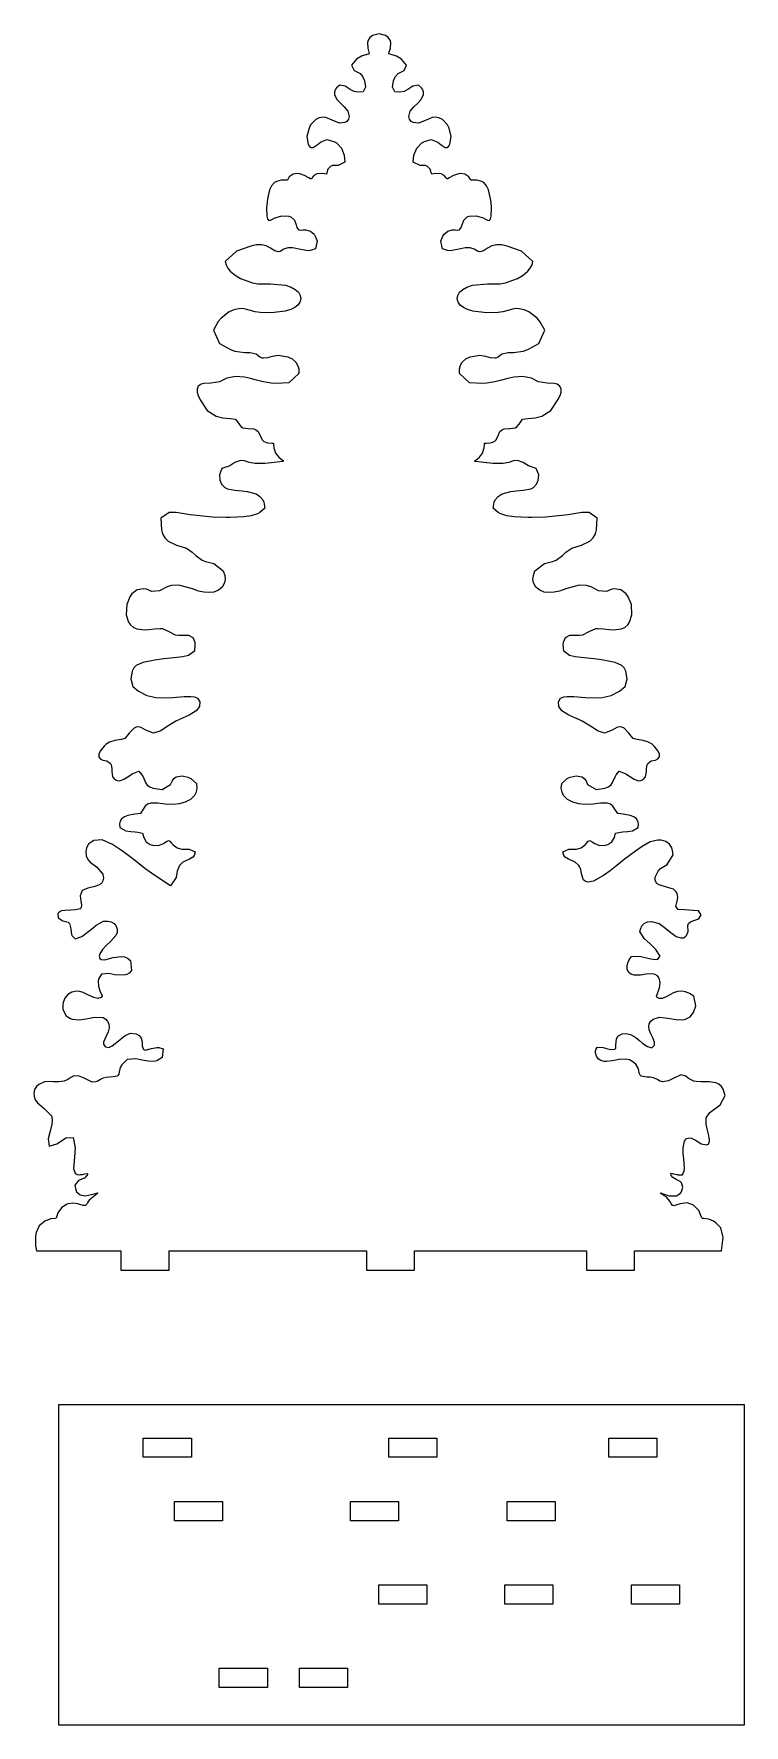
# Model space of a CAD drawing. Extents: x -94 to 209, y -185 to 79.
# Drawn here: x -93.8 to 17.1, y -185.2 to 78.6 of the extents above; entities that cross this region are included whole.
import ezdxf

# ---------------------------------------------------------------- set-up
doc = ezdxf.new("R2010")
doc.units = 0

msp = doc.modelspace()

# ---------------------------------------------------------------- linework, layer by layer
at = {"layer": 'layer 1', "color": 250}
for points in [[(-93.32102, -111.233299), (-80.164336, -111.233299), (-80.164336, -114.233273), (-80.164336, -114.233273), (-72.664345, -114.233273), (-72.664345, -111.233299), (-41.839483, -111.233299), (-41.839483, -111.233299), (-41.839483, -114.233273), (-34.339492, -114.233273), (-34.339492, -111.233299), (-34.339492, -111.233299), (-7.523025, -111.233299), (-7.523025, -114.233273), (-0.023036, -114.233273), (-0.023036, -114.233273), (-0.023036, -111.233299), (13.569947, -111.233193), (13.825548, -109.143199), (13.437447, -107.610787), (12.681661, -106.850359), (12.289249, -106.581401), (11.5661, -106.301356), (10.79675, -106.192702), (10.558652, -106.186087), (10.469151, -106.100865), (10.439452, -105.972066), (9.987451, -104.952575), (9.193652, -104.084981), (8.173454, -103.717581), (7.097155, -103.912076), (6.425757, -104.126282), (6.087257, -104.224284), (5.937056, -104.169674), (5.909957, -104.155651), (5.670557, -103.832542), (5.476758, -103.473159), (5.008259, -102.916847), (4.06366, -102.285446), (4.026859, -102.26084), (4.066758, -102.181729), (4.066758, -102.181729), (4.108459, -102.196811), (4.14376, -102.209511), (5.369758, -102.620196), (6.499956, -102.658005), (7.102618, -102.271208), (7.307255, -102.009803), (7.495068, -101.304931), (7.296857, -100.611905), (7.088419, -100.411107), (6.455258, -100.11732), (5.930457, -99.767515), (5.692658, -99.48211), (5.634558, -99.1871), (5.654852, -99.16752), (5.750451, -99.122806), (6.033653, -99.195619), (6.603951, -99.327117), (6.73615, -99.346167), (7.45445, -99.393951), (7.71555, -98.758826), (7.769949, -98.404569), (7.735649, -97.556448), (7.65725, -96.880068), (7.56535, -96.078461), (7.53855, -95.135752), (7.7845, -94.124013), (8.099193, -93.727319), (8.579147, -93.580268), (8.839823, -93.631472), (9.467548, -93.943858), (9.991346, -94.285567), (10.397346, -94.515754), (11.18122, -94.709565), (11.50907, -94.577894), (11.679645, -94.189973), (11.682045, -93.874435), (11.539244, -93.033058), (11.332446, -92.20957), (11.164547, -91.457254), (11.177144, -90.464016), (11.742645, -89.64957), (13.313442, -88.459159), (14.125543, -87.017578), (13.819279, -85.998976), (13.560941, -85.60317), (13.150308, -85.252224), (12.662669, -85.024841), (11.595645, -84.846463), (11.139046, -84.842759), (10.380645, -84.868159), (9.566622, -84.840675), (9.230948, -84.773068), (8.403149, -84.327748), (7.963651, -83.994453), (7.214151, -83.77305), (6.130352, -84.321054), (5.267891, -84.69994), (4.364555, -84.86755), (4.197455, -84.838049), (3.926154, -84.739254), (3.580156, -84.521449), (2.935155, -84.237049), (2.437456, -84.15696), (1.868357, -84.122961), (1.001358, -83.974159), (0.840457, -83.83475), (0.708758, -83.494153), (0.642157, -83.093362), (0.50726, -82.649948), (0.181354, -82.126413), (-0.274115, -81.724949), (-0.822321, -81.457564), (-1.42644, -81.336267), (-2.445238, -81.390162), (-3.502736, -81.573968), (-4.394535, -81.682758), (-4.768835, -81.672446), (-5.270956, -81.53757), (-5.686659, -81.259233), (-5.982399, -80.859056), (-6.124632, -80.358659), (-6.10432, -80.019738), (-6.004441, -79.730914), (-5.778534, -79.48236), (-4.933434, -79.535171), (-4.385734, -79.669156), (-3.742223, -79.810598), (-3.118736, -79.780651), (-3.078938, -79.753267), (-2.947636, -79.621954), (-2.923241, -79.259158), (-2.904747, -78.577275), (-2.857148, -78.220061), (-2.629848, -77.723465), (-1.975748, -77.38427), (-1.321562, -77.311933), (-0.68035, -77.468354), (0.159047, -77.961563), (0.780148, -78.464165), (1.291248, -78.886651), (1.978847, -79.349751), (2.666045, -79.567053), (3.094945, -79.146975), (3.092828, -78.666651), (2.852842, -78.010382), (2.527131, -77.378264), (2.250931, -76.75787), (2.202231, -76.229259), (2.28363, -75.836856), (2.526011, -75.386972), (2.89308, -75.06986), (3.849628, -74.798659), (5.189527, -74.931056), (6.470625, -75.14857), (7.505198, -75.174744), (7.927622, -75.103564), (8.66766, -74.71087), (9.186223, -74.049968), (9.529223, -72.999865), (9.222322, -71.526482), (8.541366, -71.073612), (7.936948, -70.829226), (7.339023, -70.710375), (6.687828, -70.783963), (6.075126, -71.01327), (4.900626, -71.614058), (4.304129, -71.84668), (3.837529, -71.876684), (3.481728, -71.74037), (3.444028, -71.688168), (3.416866, -71.509373), (3.586128, -70.924079), (3.85623, -70.209282), (3.960453, -69.457135), (3.944227, -69.123274), (3.815839, -68.678443), (3.572241, -68.344252), (3.220362, -68.126272), (2.767129, -68.03007), (1.790532, -68.101164), (0.884132, -68.237371), (-0.091767, -68.250865), (-0.593326, -68.076439), (-0.952141, -67.751659), (-1.154018, -67.308587), (-1.184764, -66.77928), (-1.064552, -66.290166), (-0.852876, -65.825122), (-0.485567, -65.343177), (0.767432, -65.274385), (1.626131, -65.47097), (2.494242, -65.696842), (3.355829, -65.801884), (3.612729, -65.739072), (3.981327, -65.249065), (3.28213, -64.214863), (2.370332, -63.300173), (1.483931, -62.524865), (0.817833, -61.430788), (0.932354, -60.899003), (1.152906, -60.50226), (1.463831, -60.168489), (2.021782, -59.899707), (2.637943, -59.845043), (3.828628, -60.199974), (4.622327, -60.735173), (5.453726, -61.435365), (6.487624, -62.207366), (7.218287, -62.435744), (7.591882, -62.396894), (7.922024, -62.203132), (8.072323, -62.022316), (8.321922, -61.410918), (8.28281, -60.479589), (8.400522, -60.168436), (8.692684, -59.927045), (9.088721, -59.778034), (9.872022, -59.506238), (10.059246, -59.343294), (10.36902, -58.818322), (9.949521, -58.17684), (9.136322, -58.129321), (7.759424, -58.045237), (6.793625, -57.99912), (6.404426, -57.518426), (6.645326, -56.710627), (6.713799, -56.097562), (6.624318, -55.491244), (6.486881, -55.225361), (6.033319, -54.804836), (4.957019, -54.492443), (3.799796, -54.161208), (3.439821, -53.914726), (3.189915, -53.459165), (3.185071, -52.944659), (3.63952, -52.001738), (4.028758, -51.618899), (5.073118, -50.95563), (6.022717, -49.488041), (5.923034, -48.811535), (5.722535, -48.28769), (5.436819, -47.829237), (4.839432, -47.36629), (4.105919, -47.177543), (3.591483, -47.191301), (2.427024, -47.466441), (1.168524, -48.155944), (0.124125, -48.888945), (-1.618972, -50.215432), (-2.768672, -51.12954), (-3.850171, -51.972343), (-4.884169, -52.716324), (-6.438179, -53.559087), (-7.315867, -53.714632), (-7.689348, -53.612441), (-7.984764, -53.347036), (-8.111827, -53.099648), (-8.278565, -52.411947), (-8.427663, -51.756549), (-8.625365, -51.293449), (-8.741464, -51.11893), (-9.292463, -50.630642), (-9.834663, -50.347644), (-10.302861, -50.13193), (-10.853961, -49.815541), (-11.054023, -49.586254), (-11.20226, -48.982952), (-10.279662, -48.567741), (-9.088364, -48.596449), (-8.361301, -48.36224), (-7.743065, -47.913243), (-7.471166, -47.597436), (-7.257965, -47.34804), (-7.007265, -47.209055), (-6.623667, -47.425854), (-6.244266, -47.71163), (-5.493967, -48.033152), (-4.546056, -47.978247), (-4.180069, -47.881731), (-3.557333, -47.443879), (-3.16057, -46.788738), (-2.983471, -46.070052), (-2.234971, -45.920456), (-1.846071, -45.895056), (-1.142574, -45.840261), (-0.363374, -45.733661), (0.535824, -45.203039), (0.588369, -44.640425), (0.488787, -44.212874), (0.276226, -43.84594), (-0.148295, -43.544148), (-0.696998, -43.345488), (-1.804772, -43.131143), (-2.648572, -43.000862), (-3.091971, -42.335859), (-3.38937, -41.880459), (-3.780408, -41.550918), (-4.26437, -41.386456), (-5.357968, -41.41437), (-6.505965, -41.565156), (-7.837765, -41.617649), (-8.712398, -41.508546), (-9.631262, -41.246697), (-10.467927, -40.818249), (-11.095961, -40.209353), (-11.336711, -39.681119), (-11.450589, -39.095733), (-11.393861, -38.362749), (-10.512561, -37.588261), (-10.075362, -37.362149), (-9.145688, -37.141744), (-8.216163, -37.308571), (-7.864677, -37.584481), (-7.582889, -37.954242), (-7.370466, -38.500649), (-6.022067, -39.276962), (-4.613194, -39.071001), (-4.117371, -38.885062), (-3.71583, -38.58075), (-3.455046, -38.207491), (-3.066172, -37.329658), (-2.881884, -37.006466), (-2.404571, -36.437352), (-1.381672, -36.820971), (-0.666274, -37.313174), (-0.071563, -37.675809), (0.570326, -37.91817), (0.974662, -37.883288), (1.340035, -37.710343), (1.689724, -37.318757), (1.828624, -36.485374), (1.825978, -36.011558), (1.920477, -35.417252), (2.036579, -35.232467), (2.566679, -34.828555), (3.228462, -34.694279), (3.618127, -34.481346), (3.849377, -34.197577), (3.849563, -33.759713), (3.643501, -33.289449), (3.030678, -32.522767), (2.705778, -32.235377), (2.158477, -31.875279), (1.324379, -31.627868), (0.35998, -31.485972), (-0.23412, -31.305473), (-0.889519, -30.48606), (-1.658842, -29.73985), (-1.994216, -29.552082), (-2.396258, -29.510425), (-2.786853, -29.627309), (-3.507716, -30.035475), (-4.697514, -30.512571), (-5.821812, -30.106568), (-6.644911, -29.575683), (-8.195208, -28.648161), (-8.636707, -28.429377), (-9.326907, -28.114973), (-10.259506, -27.691667), (-11.348204, -26.987664), (-11.848504, -26.333985), (-11.902905, -25.604583), (-11.558405, -25.053774), (-11.076742, -24.82441), (-10.540107, -24.759373), (-9.484807, -24.797975), (-7.690911, -24.953867), (-5.867662, -24.989193), (-5.062913, -24.927383), (-3.653465, -24.598824), (-2.361915, -23.950066), (-1.489418, -23.21688), (-1.168318, -22.047079), (-1.363419, -20.828569), (-1.628151, -20.311358), (-2.007754, -19.936048), (-3.024315, -19.472687), (-4.885013, -19.089676), (-6.329112, -18.917671), (-7.37561, -18.810594), (-9.266108, -18.574083), (-10.170707, -18.372974), (-11.078105, -17.704373), (-11.15628, -16.729222), (-11.117305, -16.309279), (-10.806494, -15.594062), (-10.129307, -15.226685), (-9.273109, -15.229331), (-8.59561, -15.235152), (-8.069309, -15.143447), (-7.094622, -14.639106), (-6.072311, -14.186953), (-5.711912, -14.15007), (-4.858613, -14.199389), (-3.961814, -14.327103), (-3.276616, -14.386581), (-2.089854, -14.240366), (-1.548321, -13.995826), (-1.090517, -13.608892), (-0.806481, -13.184435), (-0.42502, -12.064495), (-0.51842, -10.440511), (-1.018394, -9.236853), (-1.321718, -8.784698), (-2.158667, -8.150221), (-3.192415, -7.975206), (-3.578389, -8.045307), (-4.417513, -8.385998), (-5.624012, -8.302892), (-6.80601, -7.681201), (-6.97601, -7.617807), (-7.513185, -7.477284), (-8.67031, -7.400796), (-10.753006, -7.970496), (-11.717121, -8.330181), (-12.546104, -8.512012), (-13.345303, -8.584699), (-14.100274, -8.484908), (-14.821851, -8.197948), (-15.417353, -7.723391), (-15.794098, -7.060807), (-15.869587, -6.4912), (-15.814392, -5.888742), (-15.5643, -5.171896), (-14.087001, -4.043503), (-12.806153, -3.739474), (-12.262704, -3.50841), (-11.286604, -2.783214), (-10.751506, -2.266299), (-9.821507, -1.635321), (-8.300309, -1.196007), (-7.001735, -0.532509), (-6.477473, -0.043026), (-6.103812, 0.590589), (-5.939874, 1.228515), (-5.842311, 3.026684), (-7.11821, 3.94058), (-8.241209, 3.894675), (-10.391906, 3.554475), (-13.912802, 3.172972), (-15.9884, 3.139476), (-16.608199, 3.139476), (-18.798633, 3.225055), (-19.932133, 3.390125), (-20.901992, 3.692587), (-21.300843, 3.920046), (-22.057593, 4.580474), (-21.901793, 5.541175), (-21.753391, 5.878572), (-21.307069, 6.424531), (-20.702731, 6.808601), (-19.325596, 7.202968), (-18.518697, 7.291392), (-17.409399, 7.378069), (-16.230649, 7.629135), (-15.8046, 7.83347), (-15.321887, 8.323011), (-15.0557, 8.959376), (-14.966001, 9.794188), (-15.364, 10.788676), (-16.582299, 11.196663), (-17.405711, 11.703108), (-18.274495, 12.048065), (-18.903496, 11.952365), (-19.633094, 11.719162), (-20.534293, 11.564672), (-22.103091, 11.564566), (-23.51839, 11.687862), (-24.383187, 11.794674), (-24.930488, 11.888971), (-24.990487, 11.916964), (-24.947188, 11.96697), (-24.913287, 12.006261), (-24.811989, 12.079683), (-24.228101, 12.566175), (-23.75049, 13.151667), (-23.46319, 13.991771), (-23.442791, 14.520276), (-23.437102, 14.671776), (-23.43525, 14.717866), (-23.389152, 14.720512), (-23.306351, 14.723687), (-23.140952, 14.729243), (-22.492577, 14.789204), (-21.890252, 15.013035), (-21.687078, 15.200624), (-21.373053, 15.754132), (-21.030754, 16.566931), (-20.626054, 16.879331), (-20.366254, 16.967854), (-19.489719, 17.026343), (-18.632156, 17.136049), (-18.384206, 17.265523), (-18.037558, 17.678047), (-17.503558, 18.452138), (-16.687659, 18.575936), (-15.505261, 18.670551), (-14.490561, 18.919735), (-13.092563, 19.808046), (-11.978452, 21.466248), (-11.642765, 22.149447), (-11.492093, 22.666754), (-11.481765, 23.167063), (-11.670187, 23.599987), (-12.115765, 23.915142), (-12.551739, 24.033374), (-13.641263, 24.069632), (-14.986162, 24.297147), (-16.109661, 24.850443), (-17.485296, 25.110306), (-18.884256, 25.00824), (-19.817654, 24.795145), (-20.786954, 24.530033), (-21.809051, 24.275133), (-23.067451, 24.072727), (-23.837738, 24.04573), (-25.796846, 24.153134), (-27.360348, 25.604928), (-27.35065, 26.317515), (-27.186772, 26.880575), (-26.903548, 27.383428), (-26.352988, 27.863032), (-25.652748, 28.196674), (-24.160451, 28.434431), (-23.285351, 28.313622), (-22.542851, 28.105925), (-21.837653, 28.014141), (-21.621454, 28.056024), (-21.309604, 28.187919), (-20.710955, 28.642235), (-19.761356, 28.875941), (-18.934257, 28.865357), (-17.391859, 29.075542), (-16.692047, 29.34209), (-14.98236, 30.254233), (-14.043062, 32.329331), (-14.806662, 33.703125), (-15.226761, 34.235943), (-16.497584, 35.205421), (-17.249396, 35.531415), (-18.012158, 35.696943), (-18.526357, 35.706204), (-19.062757, 35.610795), (-19.609457, 35.449585), (-20.566054, 35.213392), (-21.329165, 35.110416), (-23.12945, 35.033396), (-25.235848, 35.296709), (-26.100009, 35.550436), (-26.72011, 35.860317), (-27.218947, 36.232909), (-27.549079, 36.710014), (-27.679684, 37.240468), (-27.603569, 37.779514), (-27.313546, 38.282396), (-26.818135, 38.704617), (-26.189799, 39.062269), (-25.299647, 39.366392), (-22.944351, 39.594383), (-21.022542, 39.594139), (-20.156056, 39.722203), (-18.289644, 40.402118), (-17.41501, 40.928555), (-16.67726, 41.551088), (-16.28996, 42.036476), (-16.020822, 42.519755), (-15.89246, 43.053687), (-17.641459, 44.655083), (-19.88268, 45.474358), (-20.734154, 45.660483), (-21.526916, 45.675364), (-22.297551, 45.492383), (-22.95945, 45.153785), (-23.616352, 44.724785), (-24.174324, 44.575686), (-24.433649, 44.630586), (-25.038049, 44.968183), (-25.648648, 45.191983), (-26.451348, 45.181585), (-27.387748, 44.961883), (-28.816446, 44.735586), (-29.20787, 44.774523), (-29.965443, 45.047084), (-30.223943, 46.245582), (-29.933894, 47.014707), (-29.751845, 47.310581), (-29.17967, 47.795131), (-28.459145, 48.004281), (-28.029645, 47.988485), (-27.668246, 47.946687), (-27.334647, 47.993684), (-27.070447, 48.372086), (-26.937148, 48.794485), (-26.671848, 49.524183), (-26.138935, 50.001809), (-25.821048, 50.137884), (-24.722936, 50.160946), (-23.655949, 49.854084), (-23.263552, 49.651284), (-22.959951, 49.495084), (-22.670552, 49.450584), (-22.478851, 49.696384), (-22.387552, 50.130971), (-22.337352, 51.440582), (-22.409753, 52.324479), (-22.478851, 52.849478), (-22.813028, 54.21084), (-23.124517, 54.858572), (-23.56135, 55.361376), (-23.873287, 55.551814), (-24.633049, 55.762275), (-25.290249, 55.724675), (-25.585947, 55.747085), (-25.631847, 55.823785), (-25.883947, 56.236786), (-26.498548, 56.666985), (-27.197885, 56.75636), (-27.502646, 56.738184), (-28.253059, 56.486373), (-28.942644, 56.086585), (-29.168646, 55.927788), (-29.290145, 55.958585), (-29.373544, 56.076086), (-29.732707, 56.47321), (-30.193344, 56.738184), (-31.042743, 56.779885), (-31.675641, 56.658185), (-31.738342, 56.906385), (-31.903329, 57.474297), (-32.305841, 57.894383), (-32.642616, 58.013621), (-33.48174, 58.052985), (-34.547637, 58.561582), (-34.449937, 59.659982), (-34.009801, 60.728005), (-33.230738, 61.572978), (-32.812915, 61.794503), (-31.736141, 62.09358), (-30.733443, 61.689178), (-30.216942, 61.274679), (-29.594244, 60.837181), (-29.299182, 60.837306), (-29.046609, 60.987115), (-28.827344, 61.369778), (-28.633646, 62.567279), (-28.973033, 63.857964), (-29.194744, 64.347575), (-30.012382, 65.226312), (-30.553983, 65.487383), (-31.149743, 65.577275), (-31.60388, 65.512571), (-32.558041, 65.091474), (-33.728139, 64.638477), (-34.560926, 64.709476), (-34.870439, 64.883676), (-35.135169, 65.239682), (-35.233887, 65.6633), (-35.017438, 66.512674), (-34.450339, 67.185871), (-33.85004, 67.734571), (-33.293839, 68.33087), (-32.958603, 69.112769), (-32.959167, 69.532959), (-33.104641, 69.939069), (-33.267841, 70.154793), (-33.75384, 70.531169), (-34.606237, 70.399967), (-35.385436, 69.854969), (-35.994049, 69.583244), (-36.646537, 69.455369), (-37.421535, 69.513969), (-37.789834, 70.227668), (-37.613535, 71.210766), (-37.374797, 71.851866), (-36.930334, 72.366965), (-35.981936, 72.824264), (-35.606636, 73.692263), (-36.373437, 74.616063), (-37.148247, 75.060338), (-38.002334, 75.341261), (-38.221634, 75.403261), (-38.331634, 75.433161), (-38.380833, 75.446576), (-38.366519, 75.495476), (-38.298821, 75.721975), (-38.112821, 76.347274), (-38.075184, 77.207373), (-38.170522, 77.548473), (-38.471793, 77.992216), (-38.882961, 78.309155), (-39.888455, 78.562659), (-40.893931, 78.309071), (-41.305077, 77.992143), (-41.606317, 77.548473), (-41.701691, 77.207373), (-41.664017, 76.347274), (-41.478116, 75.721975), (-41.410417, 75.495476), (-41.396024, 75.446576), (-41.445324, 75.433161), (-41.555223, 75.403261), (-41.774523, 75.341261), (-42.62866, 75.0603), (-43.403521, 74.616063), (-44.170319, 73.692263), (-43.795022, 72.824264), (-42.846523, 72.366965), (-42.40206, 71.851903), (-42.163322, 71.210766), (-41.987123, 70.227668), (-42.355322, 69.513868), (-43.130323, 69.455369), (-43.782896, 69.58324), (-44.391521, 69.854969), (-45.17062, 70.399967), (-46.023117, 70.531169), (-46.509117, 70.154757), (-46.672317, 69.939069), (-46.817817, 69.532959), (-46.818342, 69.112769), (-46.483018, 68.33087), (-45.926918, 67.734672), (-45.326518, 67.185972), (-44.759419, 66.512674), (-44.543096, 65.663337), (-44.64183, 65.239696), (-44.906519, 64.883676), (-45.216032, 64.709476), (-46.048819, 64.638477), (-47.218916, 65.091374), (-48.173115, 65.512562), (-48.627215, 65.577275), (-49.223002, 65.487381), (-49.764564, 65.22631), (-50.582113, 64.347575), (-50.803824, 63.857989), (-51.143211, 62.567178), (-50.949613, 61.369778), (-50.730349, 60.987115), (-50.477776, 60.837306), (-50.182714, 60.837181), (-49.560013, 61.274679), (-49.043414, 61.689178), (-48.040716, 62.09358), (-46.964029, 61.794503), (-46.546217, 61.572978), (-45.767144, 60.727967), (-45.32692, 59.659982), (-45.22922, 58.561582), (-46.295117, 58.052985), (-47.134241, 58.013583), (-47.471016, 57.894383), (-47.873579, 57.474297), (-48.038616, 56.906385), (-48.101216, 56.658185), (-48.734215, 56.779885), (-49.583614, 56.738184), (-50.044289, 56.47321), (-50.403413, 56.076086), (-50.486813, 55.958585), (-50.608312, 55.927788), (-50.834313, 56.086585), (-51.523899, 56.486373), (-52.274312, 56.738184), (-52.579073, 56.75636), (-53.278409, 56.666985), (-53.892909, 56.236786), (-54.145109, 55.823785), (-54.191009, 55.747186), (-54.486707, 55.724696), (-55.143706, 55.762198), (-55.903556, 55.55186), (-56.215506, 55.361398), (-56.65234, 54.858594), (-56.96383, 54.210861), (-57.298005, 52.849499), (-57.367204, 52.324501), (-57.439604, 51.440703), (-57.389354, 50.130968), (-57.298005, 49.696406), (-57.106304, 49.450605), (-56.817006, 49.495106), (-56.513405, 49.651305), (-56.120907, 49.854105), (-55.053957, 50.160967), (-53.955808, 50.137905), (-53.637959, 50.00183), (-53.10501, 49.524204), (-52.83971, 48.794506), (-52.706511, 48.372107), (-52.442409, 47.993706), (-52.108611, 47.946708), (-51.74731, 47.988507), (-51.317812, 48.004302), (-50.597275, 47.79519), (-50.025012, 47.310603), (-49.842963, 47.014728), (-49.552914, 46.245603), (-49.811515, 45.047106), (-50.569087, 44.774544), (-50.960511, 44.735607), (-52.389111, 44.961905), (-53.325608, 45.181606), (-54.128308, 45.192004), (-54.738907, 44.968204), (-55.343207, 44.630607), (-55.602544, 44.575707), (-56.160605, 44.724806), (-56.817506, 45.153706), (-57.479405, 45.492404), (-58.250041, 45.675417), (-59.042802, 45.660504), (-59.894289, 45.474392), (-62.135598, 44.655205), (-63.884497, 43.053708), (-63.756134, 42.519776), (-63.486996, 42.036497), (-63.099696, 41.55111), (-62.361946, 40.928577), (-61.487312, 40.402138), (-59.6209, 39.722203), (-58.754364, 39.594142), (-56.832505, 39.59441), (-54.477208, 39.366419), (-53.587157, 39.062295), (-52.958847, 38.704644), (-52.463409, 38.282422), (-52.173387, 37.77954), (-52.097274, 37.240491), (-52.227878, 36.710029), (-52.558011, 36.232909), (-53.05681, 35.860287), (-53.676906, 35.550403), (-54.541108, 35.296709), (-56.647506, 35.033422), (-58.44779, 35.110442), (-59.210903, 35.213418), (-60.167399, 35.449611), (-60.714099, 35.610822), (-61.250499, 35.70623), (-61.764798, 35.69697), (-62.52756, 35.531442), (-63.279372, 35.205447), (-64.550195, 34.235969), (-64.970294, 33.703139), (-65.733892, 32.329252), (-64.794593, 30.254259), (-63.08486, 29.342116), (-62.384999, 29.075569), (-60.8427, 28.865357), (-60.0156, 28.875941), (-59.066001, 28.642261), (-58.46749, 28.188028), (-58.155703, 28.056157), (-57.939203, 28.014141), (-57.234105, 28.105951), (-56.491505, 28.313649), (-55.616505, 28.434458), (-54.124196, 28.19672), (-53.423926, 27.863088), (-52.873309, 27.383455), (-52.590135, 26.880588), (-52.426292, 26.317497), (-52.41661, 25.604848), (-53.980107, 24.153161), (-55.939182, 24.045756), (-56.709506, 24.072754), (-57.968503, 24.275266), (-58.990402, 24.530165), (-59.9595, 24.795145), (-60.892701, 25.008266), (-62.29166, 25.110329), (-63.667295, 24.850443), (-64.790693, 24.297147), (-66.135593, 24.069658), (-67.225154, 24.0334), (-67.661091, 23.915168), (-68.10667, 23.599984), (-68.295103, 23.167086), (-68.284804, 22.6668), (-68.134189, 22.149447), (-67.798503, 21.466277), (-66.684393, 19.807967), (-65.286493, 18.919762), (-64.271695, 18.670551), (-63.089298, 18.575963), (-62.273297, 18.452164), (-61.739398, 17.678074), (-61.392712, 17.265549), (-61.144801, 17.136076), (-60.287151, 17.026386), (-59.410602, 16.967854), (-59.150827, 16.879304), (-58.746303, 16.566958), (-58.403903, 15.754159), (-58.089791, 15.200691), (-57.886604, 15.013062), (-57.284329, 14.789191), (-56.636005, 14.72927), (-56.470505, 14.723714), (-56.387805, 14.720539), (-56.341706, 14.717893), (-56.339854, 14.671802), (-56.334166, 14.520382), (-56.313766, 13.991798), (-56.026466, 13.151694), (-55.548855, 12.566188), (-54.964967, 12.079683), (-54.863669, 12.006182), (-54.829768, 11.966997), (-54.786567, 11.916991), (-54.846468, 11.888998), (-55.393766, 11.7947), (-56.258365, 11.687994), (-57.673765, 11.564593), (-59.242663, 11.564698), (-60.143862, 11.719188), (-60.87336, 11.952286), (-61.502361, 12.048092), (-62.371159, 11.703135), (-63.194657, 11.19669), (-64.412856, 10.788703), (-64.810855, 9.794188), (-64.721156, 8.959403), (-64.454968, 8.323018), (-63.972256, 7.833496), (-63.546232, 7.629175), (-62.367658, 7.378202), (-61.25836, 7.291392), (-60.45136, 7.202995), (-59.074188, 6.808667), (-58.469873, 6.424573), (-58.023565, 5.878598), (-57.875163, 5.54099), (-57.719464, 4.580395), (-58.476076, 3.920059), (-58.874864, 3.692613), (-59.844734, 3.390207), (-60.978161, 3.225151), (-63.168458, 3.139503), (-63.788456, 3.139503), (-65.864154, 3.172999), (-69.38505, 3.554501), (-71.535748, 3.894702), (-72.658746, 3.940501), (-73.934645, 3.026711), (-73.837081, 1.228542), (-73.673144, 0.590616), (-73.299425, -0.043), (-72.775133, -0.532483), (-71.476547, -1.195981), (-69.955348, -1.635295), (-69.02535, -2.266299), (-68.49035, -2.783082), (-67.514152, -3.508383), (-66.970715, -3.739437), (-65.689956, -4.043397), (-64.212656, -5.171896), (-63.962507, -5.888772), (-63.907283, -6.491216), (-63.982758, -7.060781), (-64.359561, -7.723361), (-64.955093, -8.197912), (-65.676681, -8.484871), (-66.431653, -8.584673), (-67.230852, -8.511965), (-68.059836, -8.330132), (-69.02395, -7.97047), (-71.106546, -7.40077), (-72.263759, -7.477257), (-72.800946, -7.617781), (-72.972745, -7.681889), (-74.153444, -8.302892), (-75.359342, -8.385971), (-76.198554, -8.045281), (-76.584542, -7.975179), (-77.618239, -8.150204), (-78.455138, -8.784671), (-78.758475, -9.236867), (-79.258536, -10.440485), (-79.351937, -12.064574), (-78.970388, -13.184382), (-78.686339, -13.608866), (-78.228536, -13.995759), (-77.687015, -14.240313), (-76.500341, -14.386581), (-75.815042, -14.327076), (-74.918243, -14.199362), (-74.064944, -14.150024), (-73.704545, -14.186927), (-72.682283, -14.639083), (-71.707647, -15.143447), (-71.181648, -15.235231), (-70.504149, -15.22941), (-69.647548, -15.226765), (-68.970363, -15.594141), (-68.65955, -16.309359), (-68.620576, -16.729262), (-68.698751, -17.704452), (-69.606149, -18.373053), (-70.510748, -18.574163), (-72.401347, -18.810674), (-73.447944, -18.91775), (-74.892044, -19.089756), (-76.752642, -19.472766), (-77.769189, -19.936167), (-78.148764, -20.311482), (-78.41344, -20.828648), (-78.608639, -22.047159), (-78.287538, -23.216959), (-77.415041, -23.950145), (-76.123404, -24.598903), (-74.713942, -24.927462), (-73.909244, -24.989272), (-72.086046, -24.953947), (-70.292149, -24.798055), (-69.236849, -24.759452), (-68.700176, -24.82448), (-68.218551, -25.053853), (-67.874051, -25.604662), (-67.928452, -26.334065), (-68.428752, -26.987743), (-69.51745, -27.691746), (-70.450148, -28.115158), (-71.140249, -28.429562), (-71.581647, -28.64824), (-73.131945, -29.575762), (-73.955145, -30.106648), (-75.079443, -30.512545), (-76.269241, -30.035554), (-76.990065, -29.627389), (-77.380684, -29.510504), (-77.78274, -29.552161), (-78.118102, -29.739929), (-78.887337, -30.486139), (-79.542836, -31.305553), (-80.136936, -31.486051), (-81.101235, -31.627947), (-81.935434, -31.875438), (-82.482634, -32.235456), (-82.807534, -32.52274), (-83.420407, -33.289476), (-83.626503, -33.759776), (-83.626331, -34.197657), (-83.39507, -34.481425), (-83.005376, -34.694359), (-82.343534, -34.828634), (-81.813535, -35.232547), (-81.697433, -35.417331), (-81.602834, -36.011532), (-81.60548, -36.485453), (-81.466579, -37.318836), (-81.116906, -37.710422), (-80.751568, -37.883367), (-80.347282, -37.918249), (-79.705307, -37.675888), (-79.110582, -37.313254), (-78.395184, -36.82105), (-77.372385, -36.437431), (-76.894986, -37.006546), (-76.710687, -37.329737), (-76.321862, -38.207561), (-76.061083, -38.580848), (-75.659586, -38.885141), (-75.163762, -39.071094), (-73.75489, -39.277148), (-72.40649, -38.500729), (-72.194025, -37.954321), (-71.912242, -37.58456), (-71.560793, -37.30865), (-70.631118, -37.141877), (-69.701293, -37.362334), (-69.264295, -37.588447), (-68.382995, -38.362828), (-68.326325, -39.095812), (-68.440233, -39.681199), (-68.680995, -40.209432), (-69.308987, -40.818362), (-70.145656, -41.246806), (-71.064544, -41.508637), (-71.939192, -41.617728), (-73.270989, -41.565235), (-74.418887, -41.414449), (-75.512488, -41.386536), (-75.996536, -41.55101), (-76.387586, -41.880644), (-76.684985, -42.335939), (-77.128384, -43.000942), (-77.972084, -43.131222), (-79.079908, -43.345528), (-79.628645, -43.544183), (-80.053182, -43.84602), (-80.265731, -44.212953), (-80.365283, -44.640504), (-80.31268, -45.203119), (-79.413582, -45.73374), (-78.634285, -45.840341), (-77.930785, -45.895136), (-77.541885, -45.920536), (-76.793385, -46.070131), (-76.616286, -46.788818), (-76.219573, -47.443958), (-75.596888, -47.88181), (-75.230888, -47.978327), (-74.282889, -48.033231), (-73.53269, -47.711815), (-73.153191, -47.425934), (-72.769591, -47.209134), (-72.51889, -47.34812), (-72.305692, -47.597516), (-72.033791, -47.913322), (-71.415605, -48.362319), (-70.688592, -48.596528), (-69.497096, -48.567821), (-68.574595, -48.983031), (-68.72287, -49.586333), (-68.922895, -49.815621), (-69.474096, -50.132009), (-69.942394, -50.347724), (-70.484393, -50.630722), (-71.035493, -51.11901), (-71.404792, -52.000706), (-71.551292, -52.999216), (-72.45289, -54.301414), (-74.892787, -52.716403), (-76.428985, -51.58113), (-77.581085, -50.669906), (-78.731582, -49.76371), (-79.901082, -48.889025), (-81.503478, -47.850219), (-83.070677, -47.118012), (-84.406176, -47.216119), (-84.984526, -47.60117), (-85.213675, -47.829317), (-85.536936, -48.382339), (-85.660387, -49.000655), (-85.589382, -49.629752), (-85.329274, -50.215115), (-84.98045, -50.63215), (-83.976578, -51.329618), (-82.997478, -52.504604), (-82.902059, -53.092527), (-82.991852, -53.536442), (-83.216777, -53.914805), (-83.65507, -54.203964), (-84.222701, -54.400332), (-85.350274, -54.671407), (-86.231775, -55.011105), (-86.534574, -55.868909), (-86.422272, -56.710707), (-86.305336, -57.243732), (-86.369673, -57.7511), (-86.552935, -57.878437), (-87.233372, -58.025499), (-87.99517, -58.075214), (-88.913271, -58.129401), (-89.46467, -58.199403), (-89.922168, -58.476216), (-90.013631, -58.707647), (-89.982469, -59.301106), (-89.237469, -59.759497), (-88.416783, -59.963014), (-88.177571, -60.168515), (-88.004621, -61.008345), (-87.893771, -61.913202), (-87.784073, -62.121403), (-87.303974, -62.582412), (-86.264573, -62.207392), (-84.760574, -61.039496), (-84.021377, -60.426801), (-82.902379, -59.816408), (-82.22909, -59.800211), (-81.703841, -59.92916), (-81.240678, -60.168515), (-80.886841, -60.573568), (-80.735493, -61.054336), (-80.771063, -61.565143), (-80.977979, -62.06031), (-81.745378, -62.936503), (-82.464679, -63.587695), (-83.058978, -64.214889), (-83.46439, -64.894272), (-83.562232, -65.291495), (-83.471177, -65.630805), (-83.263577, -65.786803), (-82.68608, -65.853108), (-81.402979, -65.470891), (-80.12658, -65.297404), (-79.632481, -65.396656), (-79.163778, -65.593646), (-78.679682, -65.953702), (-78.512783, -67.528288), (-78.870921, -67.896227), (-79.254495, -68.116284), (-79.685182, -68.250891), (-81.107879, -68.170193), (-82.07988, -67.999008), (-83.212676, -68.074599), (-83.623414, -68.742972), (-83.721176, -69.123195), (-83.681201, -69.925619), (-83.447877, -70.699686), (-83.101178, -71.465998), (-83.231176, -71.707086), (-83.258677, -71.740291), (-83.774976, -71.866285), (-84.399675, -71.740397), (-85.459476, -71.258591), (-86.036929, -70.923972), (-86.570911, -70.763156), (-87.115874, -70.710296), (-87.821097, -70.871594), (-88.444796, -71.253898), (-88.924308, -71.805852), (-89.19697, -72.476096), (-89.239308, -72.810116), (-89.208373, -73.577185), (-88.698474, -74.56019), (-88.038762, -74.978314), (-87.704476, -75.103485), (-86.654863, -75.177816), (-85.600678, -75.038689), (-84.270178, -74.769396), (-82.940579, -74.8298), (-82.526078, -75.119873), (-82.254356, -75.451207), (-82.060581, -75.836591), (-81.997481, -76.427776), (-82.16148, -77.08209), (-82.488881, -77.762174), (-82.869779, -78.666571), (-82.863911, -79.013463), (-82.700081, -79.31517), (-82.522131, -79.431593), (-82.047482, -79.491382), (-81.510683, -79.230583), (-81.068184, -78.886572), (-80.299284, -78.255489), (-79.530284, -77.648482), (-78.687685, -77.29828), (-77.801287, -77.384296), (-77.326125, -77.636398), (-76.994587, -78.056893), (-76.887389, -78.399395), (-76.852887, -78.803996), (-76.853681, -79.258973), (-76.715079, -79.735989), (-76.678879, -79.768083), (-76.39288, -79.939692), (-75.39128, -79.669076), (-74.566683, -79.517788), (-74.231608, -79.53311), (-73.590983, -79.74689), (-73.724682, -81.082981), (-74.580582, -81.570724), (-75.008082, -81.672366), (-75.928418, -81.63339), (-76.84478, -81.474776), (-77.855678, -81.300892), (-79.176778, -81.395189), (-80.021327, -82.20275), (-80.284177, -82.649868), (-80.457976, -83.327174), (-80.515676, -83.695368), (-80.660374, -83.893673), (-80.778275, -83.97408), (-81.355424, -84.106818), (-81.966173, -84.141984), (-82.470571, -84.175586), (-82.945773, -84.296368), (-83.357073, -84.521476), (-83.89457, -84.808971), (-84.056871, -84.858475), (-84.671669, -84.92388), (-85.907169, -84.320975), (-86.679342, -83.986244), (-87.494267, -83.921666), (-87.973564, -84.178973), (-88.439365, -84.514279), (-89.007764, -84.772988), (-89.840788, -84.874042), (-90.687461, -84.850379), (-91.144261, -84.837679), (-92.07816, -84.873979), (-93.000133, -85.301728), (-93.337858, -85.60317), (-93.631442, -86.081), (-93.760982, -86.61272), (-93.726235, -87.159888), (-93.526958, -87.684063), (-93.192608, -88.144463), (-92.16226, -89.041982), (-90.922763, -90.213767), (-90.88635, -91.000849), (-90.941363, -91.457254), (-91.202961, -92.583055), (-91.50956, -93.734176), (-91.372062, -94.912761), (-90.174263, -94.515754), (-89.573262, -94.158462), (-88.755063, -93.595561), (-87.593467, -93.550953), (-87.315467, -95.135752), (-87.395265, -96.541852), (-87.478765, -97.21765), (-87.540167, -97.835848), (-87.546755, -98.404569), (-87.292631, -99.12442), (-87.000091, -99.307523), (-86.579656, -99.350559), (-86.446558, -99.337859), (-86.187857, -99.295552), (-85.810458, -99.19546), (-85.444558, -99.161461), (-85.420349, -99.176014), (-85.350547, -99.262823), (-85.469448, -99.48211), (-85.854548, -99.865702), (-86.798445, -100.241304), (-87.358745, -100.995498), (-87.204607, -101.733205), (-87.084145, -102.009803), (-86.510833, -102.512114), (-85.749347, -102.64041), (-84.488948, -102.4039), (-83.90885, -102.20541), (-83.885249, -102.196678), (-83.843551, -102.181597), (-83.803649, -102.260707), (-83.803649, -102.260707), (-83.84045, -102.285314), (-85.118748, -103.312928), (-85.351147, -103.647731), (-85.504047, -103.940915), (-85.686848, -104.155519), (-85.728347, -104.174833), (-86.068247, -104.166631), (-86.427447, -104.058126), (-86.873947, -103.911917), (-87.668694, -103.784368), (-88.461043, -103.901334), (-88.776481, -104.046537), (-89.456343, -104.512732), (-89.986943, -105.270551), (-90.216342, -105.971934), (-90.282842, -106.135737), (-90.50034, -106.187648), (-91.105841, -106.229347), (-92.066039, -106.581348), (-92.912425, -107.328388), (-93.400836, -108.347228), (-93.485112, -108.899383), (-93.490938, -110.455928), (-93.321038, -111.23314), (-93.32102, -111.233299)], [(-89.833924, -135.192163), (17.086044, -135.192163), (17.086044, -185.192106), (17.086044, -185.192106), (-89.863023, -185.192106), (-89.833924, -135.192163)], [(-76.677241, -140.414661), (-69.177249, -140.414661), (-69.177249, -143.414662), (-69.177249, -143.414662), (-76.677241, -143.414662), (-76.677241, -140.414661)], [(-38.352489, -140.414661), (-30.852497, -140.414661), (-30.852497, -143.414662), (-30.852497, -143.414662), (-38.352489, -143.414662), (-38.352489, -140.414661)], [(-4.03603, -140.414661), (3.463962, -140.414661), (3.463962, -143.414662), (3.463962, -143.414662), (-4.03603, -143.414662), (-4.03603, -140.414661)], [(-71.803545, -150.32803), (-64.303556, -150.32803), (-64.303556, -153.328031), (-64.303556, -153.328031), (-71.803545, -153.328031), (-71.803545, -150.32803)], [(-44.346982, -150.32803), (-36.84699, -150.32803), (-36.84699, -153.328031), (-36.84699, -153.328031), (-44.346982, -153.328031), (-44.346982, -150.32803)], [(-19.88521, -150.32803), (-12.385219, -150.32803), (-12.385219, -153.328031), (-12.385219, -153.328031), (-19.88521, -153.328031), (-19.88521, -150.32803)], [(-39.937986, -163.328025), (-32.437995, -163.328025), (-32.437995, -166.328026), (-32.437995, -166.328026), (-39.937986, -166.328026), (-39.937986, -163.328025)], [(-20.25301, -163.328025), (-12.753018, -163.328025), (-12.753018, -166.328026), (-12.753018, -166.328026), (-20.25301, -166.328026), (-20.25301, -163.328025)], [(-0.508035, -163.328025), (6.991956, -163.328025), (6.991956, -166.328026), (6.991956, -166.328026), (-0.508035, -166.328026), (-0.508035, -163.328025)], [(-64.813556, -176.293597), (-57.313565, -176.293597), (-57.313565, -179.293598), (-57.313565, -179.293598), (-64.813556, -179.293598), (-64.813556, -176.293597)], [(-52.292872, -176.293597), (-44.792881, -176.293597), (-44.792881, -179.293598), (-44.792881, -179.293598), (-52.292872, -179.293598), (-52.292872, -176.293597)]]:
    msp.add_lwpolyline(points, dxfattribs=at)

doc.saveas('drawing.dxf')
